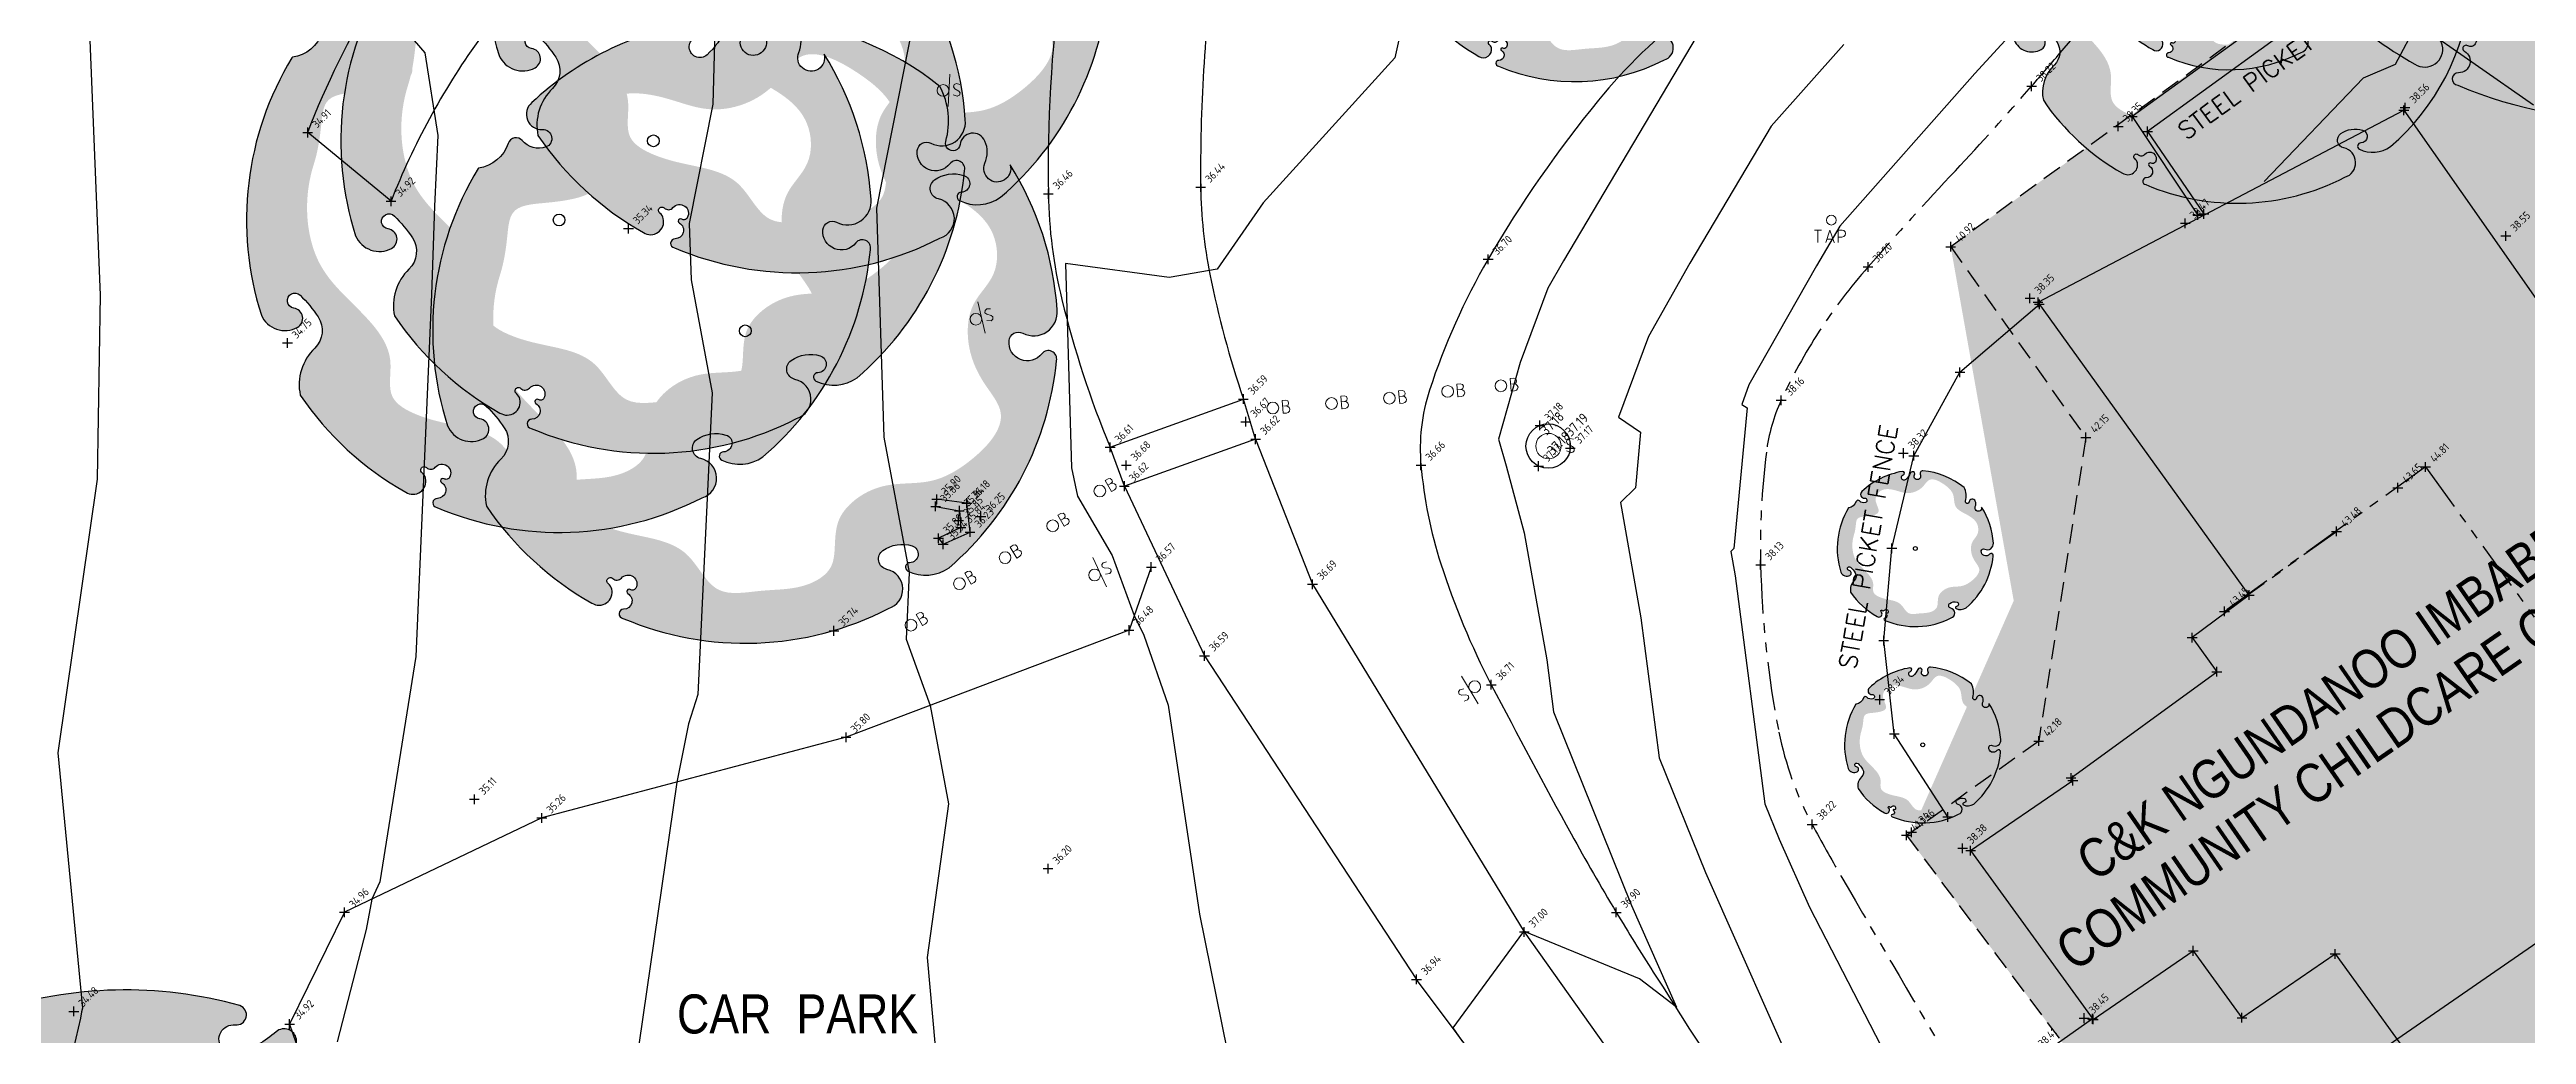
# Model space of a CAD drawing. Header units: metres. Extents: x 246075 to 247503, y 7418632 to 7419642.
# Drawn here: x 246741.4 to 246804.7, y 7418933.6 to 7418958.9 of the extents above; entities that cross this region are included whole.
import ezdxf
from ezdxf.enums import TextEntityAlignment as Align

# ---------------------------------------------------------------- set-up
doc = ezdxf.new("R2010")
doc.units = ezdxf.units.M
for name, pattern in [('DASHDOT', [10, 5, -2.5, 0, -2.5]), ('DASHED', [0.75, 0.5, -0.25]), ('PHANTOM', [2.5, 1.25, -0.25, 0.25, -0.25, 0.25, -0.25])]:
    doc.linetypes.add(name, pattern=pattern)
for name, color, linetype in [('-TEXT', 7, 'Continuous'), ('102_TOP_OF_BANK', 37, 'PHANTOM'), ('102_TOP_OF_BANK-L', 37, 'PHANTOM'), ('102_TOP_OF_BANK-S', 37, 'PHANTOM'), ('103_TOE_OF_BATTER', 37, 'DASHDOT'), ('103_TOE_OF_BATTER-L', 37, 'DASHDOT'), ('103_TOE_OF_BATTER-S', 37, 'DASHDOT'), ('104_EXISTING_SURFACE-L', 35, 'Continuous'), ('104_EXISTING_SURFACE-S', 35, 'Continuous'), ('201_SINGLE_TREE-H', 63, 'Continuous'), ('201_SINGLE_TREE-S', 96, 'Continuous'), ('305_BOX_CULVERT', 84, 'Continuous'), ('305_BOX_CULVERT-L', 84, 'Continuous'), ('305_BOX_CULVERT-S', 84, 'Continuous'), ('321_INVERT_OF_PIPE-L', 84, 'Continuous'), ('321_INVERT_OF_PIPE-S', 84, 'Continuous'), ('403_EDGE_OF_BITUMEN', 8, 'Continuous'), ('403_EDGE_OF_BITUMEN-L', 8, 'Continuous'), ('403_EDGE_OF_BITUMEN-S', 8, 'Continuous'), ('405_EDGE_FORMATION', 33, 'Continuous'), ('405_EDGE_FORMATION-L', 33, 'Continuous'), ('405_EDGE_FORMATION-S', 33, 'Continuous'), ('418_LANE_LINE_SOLID', 53, 'Continuous'), ('418_LANE_LINE_SOLID-L', 53, 'Continuous'), ('418_LANE_LINE_SOLID-S', 53, 'Continuous'), ('601_HOUSE', 229, 'BUILDING2'), ('601_HOUSE-S', 229, 'BUILDING2'), ('603_MAJOR_BUILDING-L', 229, 'BUILDING'), ('603_MAJOR_BUILDING-S', 229, 'BUILDING'), ('639_ROOF_RIDGE', 253, 'PHANTOM'), ('639_ROOF_RIDGE-L', 253, 'PHANTOM'), ('639_ROOF_RIDGE-S', 253, 'PHANTOM'), ('640_EAVES', 227, 'Continuous'), ('642_ROOF_GUTTER', 155, 'DASHED'), ('642_ROOF_GUTTER-L', 153, 'Continuous'), ('642_ROOF_GUTTER-S', 153, 'Continuous'), ('903_FENCE', 24, 'FENCELINE'), ('903_FENCE-S', 24, 'Continuous'), ('EX-BOLLARD_(SLS)', 89, 'Continuous'), ('EX-BUILDING_LINE', 150, 'Continuous'), ('EX-TRAFFIC_SIGN_(SLS)', 89, 'Continuous'), ('Surface_Contours_Major', 4, 'Continuous'), ('Surface_Contours_Minor', 253, 'Continuous')]:
    doc.layers.add(name, color=color, linetype=linetype)
for name, color, linetype, true_color in [('419_EDGE_OF_CONCRETE', 7, 'Continuous', 0xff4100), ('419_EDGE_OF_CONCRETE-L', 7, 'Continuous', 0xff4100), ('419_EDGE_OF_CONCRETE-S', 7, 'Continuous', 0xff4100), ('741_SEWER_PIT-L', 7, 'Continuous', 0xfffd66), ('EX-SEWER_PIT_(SLS)', 7, 'Continuous', 0xfffd66), ('EX-TAP_(SLS)', 7, 'Continuous', 0x0041ff)]:
    doc.layers.add(name, color=color, linetype=linetype, true_color=true_color)
doc.styles.add('BOLD', font='ARIALN.TTF')
doc.styles.add('ISO', font='iso.shx')
doc.styles.add('ISO18', font='iso.shx')
doc.styles.add('ISO2.5', font='isocp.shx', dxfattribs={"height": 2.5})
doc.styles.get("Standard").update_dxf_attribs({"font": 'SIMPLEX.shx'})
doc.linetypes.add('BUILDING', pattern='A,0.25,["/",ISO18,S=0.15,R=0,X=0,Y=0],0', length=0.25)
doc.linetypes.add('BUILDING2', pattern='A,0.25,["/",ISO18,S=0.15,R=180,X=0,Y=0],0', length=0.25)
doc.linetypes.add('FENCELINE', pattern='A,0.5,-0.2,["/",Standard,S=0.1,R=0,X=0,Y=-0.05],-0.25', length=0.95)

# ---------------------------------------------------------------- blocks, each defined once
blk = doc.blocks.new('CROSS')
at = {"color": 0, "linetype": 'Continuous'}
for p, q in [((-0.5, 0), (0.5, 0)), ((0, -0.5), (0, 0.5))]:
    blk.add_line(p, q, dxfattribs=at)
blk = doc.blocks.new('BOLR')
at = {"color": 0, "linetype": 'Continuous', "lineweight": 13}
for p, q in [((0.339, 0.168), (0.251, 0.168)), ((0.251, 0.168), (0.251, -0.159)), ((0.339, 0.024), (0.251, 0.024)), ((0.251, 0.024), (0.256, 0.024)), ((0.395, 0.146), (0.339, 0.168)), ((0.339, 0.024), (0.395, 0.04)), ((0.384, 0.007), (0.339, 0.024)), ((0.417, -0.026), (0.384, 0.007)), ((0.411, 0.096), (0.395, 0.146)), ((0.395, 0.04), (0.411, 0.096)), ((0.251, -0.159), (0.339, -0.159)), ((0.251, -0.159), (0.256, -0.159)), ((0.339, -0.159), (0.384, -0.148)), ((0.384, -0.148), (0.417, -0.115)), ((0.433, -0.07), (0.417, -0.026)), ((0.417, -0.115), (0.433, -0.07))]:
    blk.add_line(p, q, dxfattribs=at)
blk.add_circle((0, 0), 0.15, dxfattribs=at)
blk = doc.blocks.new('SP')
at = {"color": 0, "linetype": 'Continuous', "lineweight": 13}
for p, q in [((0.15, 0.423), (0.15, -0.406)), ((0.28, 0.165), (0.263, 0.104)), ((0.263, 0.104), (0.302, 0.059)), ((0.335, 0.192), (0.28, 0.165)), ((0.302, 0.059), (0.401, 0.004)), ((0.424, 0.176), (0.335, 0.192)), ((0.401, 0.004), (0.407, 0.004)), ((0.44, -0.04), (0.401, 0.004)), ((0.401, 0.004), (0.407, 0.004)), ((0.263, -0.096), (0.368, -0.129)), ((0.368, -0.129), (0.424, -0.101)), ((0.368, -0.129), (0.374, -0.129)), ((0.424, -0.101), (0.44, -0.04))]:
    blk.add_line(p, q, dxfattribs=at)
blk.add_circle((0, 0), 0.15, dxfattribs=at)
blk = doc.blocks.new('201T')
at = {"layer": '201_SINGLE_TREE-S'}
blk.add_circle((0, 0), 0.5, dxfattribs=at)
blk = doc.blocks.new('201C')
at = {"layer": '201_SINGLE_TREE-H', "transparency": 33554534}
h = blk.add_hatch(color=256, dxfattribs=at)
h.paths.add_polyline_path([(-0.3717, -0.3344, 0.222926), (0.0196, -0.4996, 0.770799), (0.0439, -0.4417, -0.650302), (0.0511, -0.4116, -0.234737), (0.0964, -0.4247, -0.847312), (0.0816, -0.4475, 0.78443), (0.0732, -0.4583, 0.276934), (0.1352, -0.4813, 0.193599), (0.4309, -0.2536, 0.800435), (0.4144, -0.2337, -0.75216), (0.3757, -0.1925, -0.528914), (0.4006, -0.1909, 0.594112), (0.4663, -0.1804, 0.123805), (0.4962, 0.0616, -1.41759), (0.4607, 0.0811, 0.206906), (0.4758, 0.1133, 0.759729), (0.4374, 0.1252, -1.073307), (0.4187, 0.1392, 0.194379), (0.4474, 0.2231, 0.144612), (0.2544, 0.4304, 0.53339), (0.2277, 0.4128, -1.592592), (0.1939, 0.4293, 1.030038), (0.1758, 0.4513, -0.10361), (0.1314, 0.4262, -1.238487), (0.1282, 0.4593, 0.884725), (0.1336, 0.4818, 0.147549), (-0.1551, 0.4753, 0.71725), (-0.1579, 0.4291, -0.864032), (-0.1646, 0.4015, -0.310704), (-0.1946, 0.4266, 0.58143), (-0.2167, 0.4321, -0.281558), (-0.2766, 0.4162), (-0.2775, 0.4159, 0.217121), (-0.4959, 0.0634), (-0.4959, 0.0634, 0.440011), (-0.4522, 0.021, 0.723973), (-0.4442, 0.0516, -1.384648), (-0.4262, 0.0659, -0.051107), (-0.4149, 0.0223, -0.361502), (-0.441, -0.0208, 0.256822), (-0.4937, -0.0791, 0.116166), (-0.4065, -0.2911, 0.67803), (-0.3682, -0.2843, 0.170035), (-0.3696, -0.274, -1.054701), (-0.3596, -0.2696, 0.431903), (-0.3468, -0.2749, -0.910728), (-0.3329, -0.2993, -0.42046), (-0.3418, -0.2976, 1.007885), (-0.3479, -0.3018, -0.766634), (-0.3646, -0.3216, 0.938602), (-0.3717, -0.3344)])
edge = h.paths.add_edge_path(flags=16)
edge.add_spline(control_points=[(-0.3177, 0.2468), (-0.303, 0.2628), (-0.2856, 0.2893), (-0.256, 0.3411), (-0.1928, 0.3155), (-0.0921, 0.286), (-0.1162, 0.3941), (-0.0359, 0.4462), (0.0392, 0.3985), (0.1028, 0.3299), (0.1957, 0.3214), (0.2784, 0.3804), (0.3442, 0.2961), (0.3785, 0.2147), (0.3303, 0.1307), (0.3915, 0.0592), (0.4378, -0.0139), (0.4055, -0.0919), (0.3459, -0.1091), (0.3102, -0.1666), (0.3057, -0.2282), (0.3286, -0.3091), (0.2408, -0.3447), (0.1647, -0.3496), (0.103, -0.3142), (0.0463, -0.3153), (0.0047, -0.3356), (-0.0139, -0.3682), (-0.0327, -0.4069), (-0.0927, -0.4151), (-0.1463, -0.3868), (-0.23, -0.3665), (-0.2245, -0.2773), (-0.2864, -0.2294), (-0.3344, -0.1941), (-0.3737, -0.1409), (-0.3276, -0.0866), (-0.344, -0.0009), (-0.3866, 0.0828), (-0.3665, 0.1796), (-0.3359, 0.2271), (-0.3177, 0.2468)], knot_values=[0, 0, 0, 0, 0.064972, 0.101243, 0.15652, 0.245586, 0.324463, 0.387907, 0.486094, 0.554514, 0.671826, 0.728629, 0.823661, 0.919885, 0.989953, 1.075257, 1.171704, 1.23593, 1.293575, 1.346478, 1.426142, 1.479146, 1.570817, 1.644481, 1.712561, 1.774901, 1.807, 1.846291, 1.885582, 1.928182, 2.007036, 2.074591, 2.151638, 2.226455, 2.293426, 2.340744, 2.397548, 2.47317, 2.587294, 2.673595, 2.754259, 2.754259, 2.754259, 2.754259], degree=3, periodic=0)
at = {"layer": '201_SINGLE_TREE-S'}
blk.add_lwpolyline([(-0.3717, -0.3344, 0.222926), (0.0196, -0.4996, 0.770799), (0.0439, -0.4417, -0.650302), (0.0511, -0.4116, -0.234737), (0.0964, -0.4247, -0.847312), (0.0816, -0.4475, 0.78443), (0.0732, -0.4583, 0.276934), (0.1352, -0.4813, 0.193599), (0.4309, -0.2536, 0.800435), (0.4144, -0.2337, -0.75216), (0.3757, -0.1925, -0.528914), (0.4006, -0.1909, 0.594112), (0.4663, -0.1804, 0.123805), (0.4962, 0.0616, -1.41759), (0.4607, 0.0811, 0.206906), (0.4758, 0.1133, 0.759729), (0.4374, 0.1252, -1.073307), (0.4187, 0.1392, 0.194379), (0.4474, 0.2231, 0.144612), (0.2544, 0.4304, 0.53339), (0.2277, 0.4128, -1.592592), (0.1939, 0.4293, 1.030038), (0.1758, 0.4513, -0.10361), (0.1314, 0.4262, -1.238487), (0.1282, 0.4593, 0.884725), (0.1336, 0.4818, 0.147549), (-0.1551, 0.4753, 0.71725), (-0.1579, 0.4291, -0.864032), (-0.1646, 0.4015, -0.310704), (-0.1946, 0.4266, 0.58143), (-0.2167, 0.4321, -0.281558), (-0.2766, 0.4162), (-0.2775, 0.4159, 0.217121), (-0.4959, 0.0634), (-0.4959, 0.0634, 0.440011), (-0.4522, 0.021, 0.723973), (-0.4442, 0.0516, -1.384648), (-0.4262, 0.0659, -0.051107), (-0.4149, 0.0223, -0.361502), (-0.441, -0.0208, 0.256822), (-0.4937, -0.0791, 0.116166), (-0.4065, -0.2911, 0.67803), (-0.3682, -0.2843, 0.170035), (-0.3696, -0.274, -1.054701), (-0.3596, -0.2696, 0.431903), (-0.3468, -0.2749, -0.910728), (-0.3329, -0.2993, -0.42046), (-0.3418, -0.2976, 1.007885), (-0.3479, -0.3018, -0.766634), (-0.3646, -0.3216, 0.938602), (-0.3717, -0.3344)], format="xyb", dxfattribs=at)
blk = doc.blocks.new('TAP')
at = {"color": 0, "linetype": 'Continuous', "lineweight": 13}
for p, q in [((-0.433, -0.255), (-0.255, -0.255)), ((-0.344, -0.576), (-0.344, -0.255)), ((-0.344, -0.255), (-0.338, -0.255)), ((-0.255, -0.255), (-0.25, -0.255)), ((-0.144, -0.576), (-0.039, -0.255)), ((0.038, -0.487), (-0.111, -0.487)), ((-0.111, -0.487), (-0.106, -0.487)), ((-0.039, -0.255), (0.072, -0.576)), ((0.072, -0.576), (0.077, -0.576)), ((0.177, -0.576), (0.177, -0.255)), ((0.177, -0.255), (0.271, -0.255)), ((0.271, -0.432), (0.177, -0.432)), ((0.177, -0.432), (0.182, -0.432)), ((0.271, -0.255), (0.277, -0.255)), ((0.315, -0.266), (0.271, -0.255)), ((0.271, -0.255), (0.277, -0.255)), ((0.271, -0.432), (0.315, -0.421)), ((0.349, -0.299), (0.315, -0.266)), ((0.315, -0.421), (0.349, -0.388)), ((0.36, -0.343), (0.349, -0.299)), ((0.349, -0.388), (0.36, -0.343))]:
    blk.add_line(p, q, dxfattribs=at)
blk.add_circle((0, 0), 0.125, dxfattribs=at)
blk = doc.blocks.new('SEWA')
at = {"color": 0, "linetype": 'Continuous', "lineweight": 13}
for p, q in [((0.471, 0.153), (0.46, 0.114)), ((0.46, 0.114), (0.477, 0.07)), ((0.499, 0.186), (0.471, 0.153)), ((0.477, 0.07), (0.504, 0.042)), ((0.543, 0.197), (0.499, 0.186)), ((0.504, 0.042), (0.615, -0.013)), ((0.643, 0.175), (0.543, 0.197)), ((0.46, -0.124), (0.582, -0.163)), ((0.582, -0.163), (0.621, -0.152)), ((0.582, -0.163), (0.587, -0.163)), ((0.615, -0.013), (0.621, -0.013)), ((0.648, -0.041), (0.615, -0.013)), ((0.615, -0.013), (0.621, -0.013)), ((0.621, -0.152), (0.654, -0.124)), ((0.659, -0.08), (0.648, -0.041)), ((0.654, -0.124), (0.659, -0.08))]:
    blk.add_line(p, q, dxfattribs=at)
blk.add_circle((0, 0), 0.325, dxfattribs=at)

msp = doc.modelspace()

# ---------------------------------------------------------------- hatches: boundary and pattern name
at = {"layer": 'EX-BUILDING_LINE'}
h = msp.add_hatch(color=9, dxfattribs=at)
h.dxf.hatch_style = 1
edge = h.paths.add_edge_path()
edge.add_line((246809.962, 7418909.627), (246814.509, 7418912.957))
edge.add_line((246805.423, 7418915.817), (246809.962, 7418909.627))
edge.add_line((246805.489, 7418915.013), (246809.909, 7418918.211))
edge.add_line((246805.372, 7418914.925), (246805.489, 7418915.013))
edge.add_line((246805.372, 7418914.925), (246796.078, 7418927.734))
edge.add_line((246799.298, 7418929.985), (246796.078, 7418927.734))
edge.add_line((246797.354, 7418932.784), (246799.298, 7418929.985))
edge.add_line((246794.746, 7418930.934), (246797.354, 7418932.784))
edge.add_line((246788.879, 7418938.739), (246794.746, 7418930.934))
edge.add_line((246792.264, 7418941.152), (246789.01, 7418938.816))
edge.add_line((246793.47, 7418948.927), (246792.264, 7418941.152))
edge.add_line((246790.012, 7418953.81), (246793.47, 7418948.927))
edge.add_line((246802.5, 7418962.909), (246790.012, 7418953.81))
edge.add_line((246802.5, 7418962.909), (246815.999, 7418944.281))
edge.add_line((246815.999, 7418944.281), (246808.984, 7418938.734))
edge.add_line((246812.974, 7418941.86), (246818.723, 7418933.925))
edge.add_line((246818.723, 7418933.925), (246806.475, 7418925.106))
edge.add_line((246812.544, 7418935.159), (246823.311, 7418921.168))
edge.add_line((246823.311, 7418921.168), (246813.244, 7418913.682))
edge.add_line((246809.97, 7418919.147), (246814.509, 7418912.957))
h = msp.add_hatch(color=9, dxfattribs=at)
h.dxf.hatch_style = 1
h.paths.add_polyline_path([(246802.5, 7418962.909), (246790.012, 7418953.81), (246793.47, 7418948.927), (246792.264, 7418941.152), (246789.01, 7418938.816), (246788.879, 7418938.739), (246794.746, 7418930.934), (246797.354, 7418932.784), (246799.298, 7418929.985), (246796.078, 7418927.734), (246805.372, 7418914.925), (246805.489, 7418915.013), (246805.831, 7418915.261), (246805.423, 7418915.817), (246809.97, 7418919.147), (246813.719, 7418914.035), (246823.311, 7418921.168), (246813.087, 7418922.671), (246808.478, 7418919.279), (246804.883, 7418924.241), (246806.341, 7418925.291), (246800.739, 7418933.029), (246808.984, 7418938.734), (246815.999, 7418944.281)])
h.paths.add_polyline_path([(246812.961, 7418941.879), (246808.984, 7418938.734), (246800.739, 7418933.029), (246806.341, 7418925.291), (246806.475, 7418925.106), (246818.723, 7418933.925)], flags=17)
h.paths.add_polyline_path([(246815.358, 7418931.503), (246806.475, 7418925.106), (246806.341, 7418925.291), (246804.883, 7418924.241), (246808.478, 7418919.279), (246813.087, 7418922.671), (246823.311, 7418921.168)], flags=17)
h.paths.add_polyline_path([(246809.909, 7418918.211), (246805.831, 7418915.261), (246809.962, 7418909.627), (246814.509, 7418912.957), (246813.719, 7418914.035), (246813.244, 7418913.682)])

# ---------------------------------------------------------------- linework, layer by layer
at = {"layer": '102_TOP_OF_BANK'}
msp.add_lwpolyline([(246799.97, 7418968.044, -0.010418), (246797.583, 7418964.548, -0.020241), (246796.246, 7418962.827, -0.000643), (246792.863, 7418958.831, -0.0028), (246792.081, 7418957.919, -0.009599), (246790.131, 7418955.757, 0.008406), (246787.898, 7418953.294, 0.035605), (246786.649, 7418951.646, 0.036503), (246785.674, 7418949.879, 0.07695), (246785.295, 7418948.551, 0.036629), (246785.149, 7418945.668, 0.043366), (246785.618, 7418941.382, 0.074684), (246786.467, 7418939.017, 0.007897), (246787.201, 7418937.704, 0.002009), (246790.188, 7418932.6, 0.005716), (246791.581, 7418930.303, 0.003704), (246793.797, 7418926.798)], format="xyb", dxfattribs=at)
at = {"layer": '103_TOE_OF_BATTER'}
for points in [[(246705.485, 7418928.476, 0.000003), (246706.202, 7418917.809, 0.000938)], [(246783.383, 7418959.858, 0.059683), (246780.996, 7418957.56, 0.039851), (246778.176, 7418953.488, 0.052731), (246776.676, 7418950.133, 0.10118), (246776.457, 7418948.216, 0.055531), (246776.967, 7418945.689, 0.042632), (246778.258, 7418942.594, 0.005309), (246780.302, 7418938.773, 0.00993), (246781.456, 7418936.764, 0.006349), (246782.401, 7418935.238, 0.001645), (246786.141, 7418929.405, 0.0216), (246787.568, 7418927.391, 0.010702), (246790.705, 7418923.522)]]:
    msp.add_lwpolyline(points, format="xyb", dxfattribs=at)
at = {"layer": '305_BOX_CULVERT'}
for p, q in [((246764.069, 7418947.342), (246764.039, 7418947.16)), ((246764.039, 7418947.16), (246764.647, 7418947.049)), ((246764.838, 7418947.244), (246764.069, 7418947.342)), ((246764.647, 7418947.049), (246764.684, 7418946.621)), ((246764.921, 7418946.505), (246764.838, 7418947.244)), ((246764.684, 7418946.621), (246764.112, 7418946.345)), ((246764.112, 7418946.345), (246764.231, 7418946.19)), ((246764.231, 7418946.19), (246764.921, 7418946.505))]:
    msp.add_line(p, q, dxfattribs=at)
at = {"layer": '403_EDGE_OF_BITUMEN'}
for p, q in [((246772.227, 7418948.882), (246773.682, 7418945.168)), ((246768.87, 7418947.68), (246770.919, 7418943.334)), ((246773.682, 7418945.168), (246779.1, 7418936.263)), ((246770.919, 7418943.334), (246776.343, 7418935.049)), ((246779.1, 7418936.263), (246784.057, 7418929.276)), ((246782.056, 7418927.418), (246776.343, 7418935.049))]:
    msp.add_line(p, q, dxfattribs=at)
for points in [[(246781.218, 7418977.484, 0.043353), (246776.975, 7418975.395, 0.063305), (246774.432, 7418973.378, 0.040566), (246769.975, 7418968.007, 0.069351), (246768.108, 7418964.361, 0.051668), (246767.232, 7418960.642, 0.035927), (246766.923, 7418955.164, 0.05597), (246767.27, 7418952.455, 0.038379), (246768.505, 7418948.676)], [(246783.422, 7418975.105, 0.044185), (246779.096, 7418972.574, 0.057682), (246776.239, 7418970.001, 0.022191), (246773.065, 7418966.061, 0.053987), (246772.018, 7418964.258, 0.071271), (246771.185, 7418961.312, 0.036328), (246770.821, 7418955.339, 0.046742), (246771.056, 7418953.11, 0.031559), (246771.914, 7418949.908)]]:
    msp.add_lwpolyline(points, format="xyb", dxfattribs=at)
at = {"layer": '405_EDGE_FORMATION'}
for p, q in [((246750.104, 7418954.975), (246747.972, 7418956.736)), ((246769.556, 7418945.608), (246768.987, 7418943.991)), ((246768.987, 7418943.991), (246761.746, 7418941.249)), ((246761.746, 7418941.249), (246753.963, 7418939.184)), ((246753.963, 7418939.184), (246748.914, 7418936.766)), ((246748.914, 7418936.766), (246747.51, 7418933.902)), ((246747.51, 7418933.902), (246749.153, 7418929.112))]:
    msp.add_line(p, q, dxfattribs=at)
for points in [[(246747.972, 7418956.736, -0.043712), (246749.716, 7418960.292, -0.043712), (246752.052, 7418963.491, -0.060725), (246756.139, 7418967.16, -0.060725), (246760.989, 7418969.74)], [(246762.974, 7418966.419, 0.056231), (246758.999, 7418964.882, 0.056231), (246755.467, 7418962.498, 0.061457), (246752.321, 7418959.067, 0.061457), (246750.104, 7418954.975)]]:
    msp.add_lwpolyline(points, format="xyb", dxfattribs=at)
at = {"layer": '418_LANE_LINE_SOLID'}
for p, q in [((246768.505, 7418948.676), (246771.914, 7418949.908)), ((246772.227, 7418948.882), (246771.914, 7418949.908)), ((246772.227, 7418948.882), (246768.87, 7418947.68)), ((246768.87, 7418947.68), (246768.505, 7418948.676))]:
    msp.add_line(p, q, dxfattribs=at)
at = {"layer": '419_EDGE_OF_CONCRETE'}
for p, q in [((246802.404, 7418962.76), (246794.657, 7418957.147)), ((246794.657, 7418957.147), (246796.338, 7418954.62))]:
    msp.add_line(p, q, dxfattribs=at)
msp.add_circle((246779.713, 7418948.706), 0.569, dxfattribs=at)
at = {"layer": '601_HOUSE'}
for p, q in [((246792.246, 7418952.389), (246801.606, 7418957.305)), ((246801.606, 7418957.305), (246805.981, 7418951.062)), ((246797.648, 7418944.889), (246792.246, 7418952.389)), ((246797.648, 7418944.889), (246796.192, 7418943.8)), ((246796.192, 7418943.8), (246796.821, 7418942.927)), ((246793.093, 7418940.208), (246796.821, 7418942.927)), ((246790.522, 7418938.347), (246793.136, 7418940.141)), ((246793.136, 7418940.141), (246793.093, 7418940.208)), ((246790.522, 7418938.347), (246793.661, 7418934.024)), ((246793.661, 7418934.024), (246796.219, 7418935.78)), ((246796.219, 7418935.78), (246797.464, 7418934.066)), ((246797.464, 7418934.066), (246799.849, 7418935.702)), ((246799.849, 7418935.702), (246801.508, 7418933.418))]:
    msp.add_line(p, q, dxfattribs=at)
at = {"layer": '639_ROOF_RIDGE'}
for p, q in [((246802.16, 7418948.171), (246797.018, 7418944.472)), ((246802.16, 7418948.171), (246808.984, 7418938.734)), ((246797.018, 7418944.472), (246799.885, 7418946.52))]:
    msp.add_line(p, q, dxfattribs=at)
at = {"layer": '640_EAVES'}
msp.add_line((246808.984, 7418938.734), (246800.739, 7418933.029), dxfattribs=at)
at = {"layer": '642_ROOF_GUTTER'}
for p, q in [((246802.5, 7418962.909), (246790.012, 7418953.81)), ((246790.012, 7418953.81), (246793.47, 7418948.927)), ((246793.47, 7418948.927), (246792.264, 7418941.152)), ((246792.264, 7418941.152), (246789.01, 7418938.816)), ((246789.01, 7418938.816), (246788.879, 7418938.739)), ((246788.879, 7418938.739), (246794.746, 7418930.934))]:
    msp.add_line(p, q, dxfattribs=at)
at = {"layer": '903_FENCE'}
for p, q in [((246800.532, 7418960.74), (246795.05, 7418956.761)), ((246795.05, 7418956.761), (246796.491, 7418954.651)), ((246790.249, 7418950.596), (246792.283, 7418952.335)), ((246789.069, 7418948.457), (246790.249, 7418950.596)), ((246788.505, 7418946.087), (246789.069, 7418948.457)), ((246788.298, 7418943.723), (246788.505, 7418946.087)), ((246788.567, 7418941.333), (246788.298, 7418943.723)), ((246789.937, 7418939.209), (246788.567, 7418941.333)), ((246793.638, 7418934.04), (246792.423, 7418933.18))]:
    msp.add_line(p, q, dxfattribs=at)
at = {"layer": 'Surface_Contours_Major'}
for points, elevation in [([(246764.162, 7418963.106), (246762.523, 7418954.801), (246762.713, 7418948.936), (246763.361, 7418945.472), (246763.283, 7418943.764), (246763.9, 7418942.065), (246764.372, 7418939.542), (246763.82, 7418935.611), (246764.305, 7418930.202)], 36), ([(246749.93, 7418959.978), (246750.972, 7418958.771), (246751.302, 7418956.657), (246751.22, 7418954.847), (246751.14, 7418952.584), (246750.742, 7418943.317), (246749.815, 7418937.551), (246749.609, 7418937.099), (246749.465, 7418936.324), (246748.729, 7418933.448)], 35), ([(246783.662, 7418959.453), (246780.101, 7418953.45), (246779.706, 7418952.752), (246779, 7418950.846), (246778.438, 7418948.879), (246778.634, 7418948.199), (246779.099, 7418946.487), (246779.677, 7418943.228), (246779.85, 7418941.9), (246781.846, 7418936.94), (246782.998, 7418934.341), (246782.047, 7418935.062), (246779.123, 7418936.268), (246779.097, 7418936.286), (246779.081, 7418936.294), (246779.054, 7418936.243), (246777.274, 7418933.806), (246777.502, 7418933.479)], 37), ([(246791.595, 7418959.298), (246790.633, 7418958.242), (246787.179, 7418954.339), (246786.575, 7418953.321), (246784.851, 7418950.275), (246784.666, 7418949.774), (246784.802, 7418949.681), (246784.467, 7418946.086), (246784.386, 7418946.007), (246784.498, 7418945.379), (246785.259, 7418939.544), (246785.624, 7418938.639), (246786.395, 7418936.9), (246789.069, 7418931.718)], 38)]:
    msp.add_lwpolyline(points, dxfattribs=dict(at, elevation=elevation))
at = {"layer": 'Surface_Contours_Minor'}
for points, elevation in [([(246740.787, 7418969.584), (246741.814, 7418964.118), (246742.337, 7418960.575), (246742.658, 7418952.572), (246742.581, 7418947.859), (246741.58, 7418940.85), (246742.212, 7418934.313), (246742.184, 7418934.219), (246742.162, 7418934.057), (246740.244, 7418925.864)], 34.5), ([(246758.502, 7418963.461), (246758.339, 7418957.458), (246757.736, 7418954.406), (246757.783, 7418952.966), (246758.325, 7418950.073), (246757.957, 7418942.343), (246757.717, 7418941.59), (246757.421, 7418940.102), (246756.256, 7418932.073)], 35.5), ([(246775.978, 7418959.49), (246775.791, 7418958.647), (246772.423, 7418954.936), (246771.244, 7418953.239), (246770.017, 7418953.025), (246767.359, 7418953.38), (246767.515, 7418948.145), (246767.672, 7418947.426), (246768.555, 7418945.906), (246769.12, 7418944.369), (246769.367, 7418943.862), (246769.989, 7418942.067), (246770.788, 7418936.721), (246771.921, 7418931.107)], 36.5), ([(246787.275, 7418958.991), (246785.421, 7418956.896), (246783.338, 7418953.386), (246782.278, 7418951.514), (246781.513, 7418949.445), (246782.076, 7418949.061), (246781.943, 7418947.633), (246781.562, 7418947.262), (246782.087, 7418944.303), (246782.555, 7418940.722), (246783.735, 7418937.789), (246786.234, 7418932.155)], 37.5), ([(246804.927, 7418957.432), (246801.941, 7418959.518), (246801.383, 7418958.473), (246800.563, 7418958.124), (246798.037, 7418955.478)], 38.5)]:
    msp.add_lwpolyline(points, dxfattribs=dict(at, elevation=elevation))

# ---------------------------------------------------------------- block references
at = {"layer": '102_TOP_OF_BANK-S', "xscale": 0.25, "yscale": 0.25, "zscale": 0.25}
for p in [(246792.081, 7418957.919), (246787.898, 7418953.294), (246785.674, 7418949.879), (246785.149, 7418945.668), (246786.467, 7418939.017)]:
    msp.add_blockref('CROSS', p, dxfattribs=at)
at = {"layer": '103_TOE_OF_BATTER-S', "xscale": 0.25, "yscale": 0.25, "zscale": 0.25}
for p in [(246778.176, 7418953.488), (246776.457, 7418948.216), (246778.258, 7418942.594), (246781.456, 7418936.764)]:
    msp.add_blockref('CROSS', p, dxfattribs=at)
at = {"layer": '104_EXISTING_SURFACE-S', "xscale": 0.25, "yscale": 0.25, "zscale": 0.25}
for p in [(246801.637, 7418957.372), (246794.3, 7418956.892), (246756.179, 7418954.277), (246796.013, 7418954.412), (246804.217, 7418954.087), (246792.04, 7418952.49), (246747.454, 7418951.346), (246771.976, 7418949.328), (246768.917, 7418948.215), (246788.803, 7418948.524), (246765.199, 7418946.902), (246761.436, 7418943.974), (246788.197, 7418942.213), (246752.238, 7418939.66), (246790.316, 7418938.406), (246766.917, 7418937.885), (246741.987, 7418934.23), (246793.428, 7418934.056)]:
    msp.add_blockref('CROSS', p, dxfattribs=at)
at = {"layer": '201_SINGLE_TREE-S', "rotation": 25}
for name, p, xscale, yscale, zscale in [('201C', (246807.289, 7418968.068), 22, 22, 22), ('201C', (246760.488, 7418961.143), 16, 16, 16), ('201C', (246780.396, 7418963.038), 10, 10, 10), ('201C', (246797.351, 7418960.923), 12, 12, 12), ('201C', (246797.147, 7418962.342), 8, 8, 8), ('201C', (246756.817, 7418956.522), 16, 16, 16), ('201C', (246754.405, 7418954.495), 16, 16, 16), ('201C', (246759.168, 7418951.656), 16, 16, 16), ('201T', (246756.817, 7418956.522), 0.3, 0.3, 0.3), ('201T', (246754.405, 7418954.495), 0.3, 0.3, 0.3), ('201T', (246759.168, 7418951.656), 0.3, 0.3, 0.3), ('201C', (246789.108, 7418946.083), 4, 4, 4), ('201T', (246789.108, 7418946.083), 0.1, 0.1, 0.1), ('201C', (246789.297, 7418941.055), 4, 4, 4), ('201T', (246789.297, 7418941.055), 0.1, 0.1, 0.1), ('201C', (246767, 7418919.334), 22, 22, 22), ('201C', (246796.079, 7418929.329), 7, 7, 7)]:
    msp.add_blockref(name, p, dxfattribs=dict(at, xscale=xscale, yscale=yscale, zscale=zscale))
at = {"layer": '201_SINGLE_TREE-S', "xscale": 22, "yscale": 22, "zscale": 22}
msp.add_blockref('201C', (246743.298, 7418923.779), dxfattribs=at)
at = {"layer": '305_BOX_CULVERT-S', "xscale": 0.25, "yscale": 0.25, "zscale": 0.25}
for p in [(246764.039, 7418947.16), (246764.069, 7418947.342), (246764.647, 7418947.049), (246764.838, 7418947.244), (246764.112, 7418946.345), (246764.231, 7418946.19), (246764.684, 7418946.621), (246764.921, 7418946.505)]:
    msp.add_blockref('CROSS', p, dxfattribs=at)
at = {"layer": '321_INVERT_OF_PIPE-S', "xscale": 0.25, "yscale": 0.25, "zscale": 0.25}
msp.add_blockref('CROSS', (246764.626, 7418946.8), dxfattribs=at)
at = {"layer": '403_EDGE_OF_BITUMEN-S', "xscale": 0.25, "yscale": 0.25, "zscale": 0.25}
for p in [(246766.923, 7418955.164), (246770.821, 7418955.339), (246773.682, 7418945.168), (246770.919, 7418943.334), (246779.1, 7418936.263), (246776.343, 7418935.049)]:
    msp.add_blockref('CROSS', p, dxfattribs=at)
at = {"layer": '405_EDGE_FORMATION-S', "xscale": 0.25, "yscale": 0.25, "zscale": 0.25}
for p in [(246747.972, 7418956.736), (246750.104, 7418954.975), (246769.556, 7418945.608), (246768.987, 7418943.991), (246761.746, 7418941.249), (246753.963, 7418939.184), (246748.914, 7418936.766), (246747.51, 7418933.902)]:
    msp.add_blockref('CROSS', p, dxfattribs=at)
at = {"layer": '418_LANE_LINE_SOLID-S', "xscale": 0.25, "yscale": 0.25, "zscale": 0.25}
for p in [(246771.914, 7418949.908), (246772.227, 7418948.882), (246768.505, 7418948.676), (246768.87, 7418947.68)]:
    msp.add_blockref('CROSS', p, dxfattribs=at)
at = {"layer": '419_EDGE_OF_CONCRETE-S', "xscale": 0.25, "yscale": 0.25, "zscale": 0.25}
for p in [(246794.657, 7418957.147), (246796.338, 7418954.62), (246779.503, 7418949.235), (246779.468, 7418948.192), (246780.279, 7418948.652)]:
    msp.add_blockref('CROSS', p, dxfattribs=at)
at = {"layer": '601_HOUSE-S', "xscale": 0.25, "yscale": 0.25, "zscale": 0.25}
for p in [(246801.606, 7418957.305), (246792.246, 7418952.389), (246797.648, 7418944.889), (246796.192, 7418943.8), (246796.821, 7418942.927), (246793.093, 7418940.208), (246793.136, 7418940.141), (246790.522, 7418938.347), (246796.219, 7418935.78), (246799.849, 7418935.702), (246793.661, 7418934.024), (246797.464, 7418934.066)]:
    msp.add_blockref('CROSS', p, dxfattribs=at)
at = {"layer": '603_MAJOR_BUILDING-S', "xscale": 0.25, "yscale": 0.25, "zscale": 0.25}
msp.add_blockref('CROSS', (246801.452, 7418947.64), dxfattribs=at)
at = {"layer": '639_ROOF_RIDGE-S', "xscale": 0.25, "yscale": 0.25, "zscale": 0.25}
for p in [(246802.16, 7418948.171), (246799.885, 7418946.52), (246797.018, 7418944.472)]:
    msp.add_blockref('CROSS', p, dxfattribs=at)
at = {"layer": '642_ROOF_GUTTER-S', "xscale": 0.25, "yscale": 0.25, "zscale": 0.25}
for p in [(246790.012, 7418953.81), (246793.47, 7418948.927), (246792.264, 7418941.152), (246788.879, 7418938.739), (246789.01, 7418938.816)]:
    msp.add_blockref('CROSS', p, dxfattribs=at)
at = {"layer": '903_FENCE-S', "xscale": 0.25, "yscale": 0.25, "zscale": 0.25}
for p in [(246795.05, 7418956.761), (246796.491, 7418954.651), (246792.283, 7418952.335), (246790.249, 7418950.596), (246789.069, 7418948.457), (246788.505, 7418946.087), (246788.298, 7418943.723), (246788.567, 7418941.333), (246789.937, 7418939.209), (246793.638, 7418934.04)]:
    msp.add_blockref('CROSS', p, dxfattribs=at)
at = {"layer": 'EX-BOLLARD_(SLS)'}
for p, rotation in [((246775.651, 7418949.932), 4.999999999999995), ((246777.141, 7418950.104), 4.999999999999995), ((246778.503, 7418950.248), 4.999999999999995), ((246772.667, 7418949.681), 4.999999999999995), ((246774.169, 7418949.796), 4.999999999999995), ((246768.24, 7418947.555), 30), ((246767.035, 7418946.663), 30), ((246765.816, 7418945.849), 30), ((246764.649, 7418945.182), 30), ((246763.408, 7418944.12), 30)]:
    msp.add_blockref('BOLR', p, dxfattribs=dict(at, rotation=rotation))
at = {"layer": 'EX-SEWER_PIT_(SLS)', "lineweight": 30}
msp.add_blockref('SEWA', (246779.721, 7418948.705), dxfattribs=at)
at = {"layer": 'EX-TAP_(SLS)'}
msp.add_blockref('TAP', (246786.959, 7418954.491), dxfattribs=at)
at = {"layer": 'EX-TRAFFIC_SIGN_(SLS)'}
for p, rotation in [((246764.229, 7418957.812), 357.1243692552925), ((246765.069, 7418951.953), 13.56970218953432), ((246768.105, 7418945.403), 25.24966163123107), ((246777.833, 7418942.543), 211.3150032085509)]:
    msp.add_blockref('SP', p, dxfattribs=dict(at, rotation=rotation))

# ---------------------------------------------------------------- texts
at = {"layer": '-TEXT'}
for rotation, p in [(35.97048, (246798.598, 7418958.385)), (80.27756, (246788.122, 7418946.087))]:
    msp.add_text('STEEL PICKET FENCE', height=0.45, rotation=rotation, dxfattribs=at).set_placement(p, align=Align.CENTER)
at = {"layer": '-TEXT', "style": 'BOLD'}
for s, p in [('C&K NGUNDANOO IMBABEE', (246800.135, 7418941.982)), ('COMMUNITY CHILDCARE CENTRE', (246800.989, 7418940.641))]:
    msp.add_text(s, height=1, rotation=34.67965, dxfattribs=at).set_placement(p, align=Align.CENTER)
msp.add_text('CAR  PARK', height=1, dxfattribs=at).set_placement((246760.508, 7418933.664), align=Align.CENTER)
at = {"layer": '102_TOP_OF_BANK-L', "style": 'ISO2.5'}
for s, p in [('38.22', (246792.248, 7418958.086)), ('38.20', (246788.066, 7418953.462)), ('38.16', (246785.841, 7418950.046)), ('38.13', (246785.316, 7418945.836)), ('38.22', (246786.635, 7418939.184))]:
    msp.add_text(s, height=0.2, rotation=45, dxfattribs=at).set_placement(p, align=Align.MIDDLE_LEFT)
at = {"layer": '103_TOE_OF_BATTER-L', "style": 'ISO2.5'}
for s, p in [('36.70', (246778.344, 7418953.655)), ('36.66', (246776.625, 7418948.383)), ('36.71', (246778.426, 7418942.761)), ('36.90', (246781.623, 7418936.932))]:
    msp.add_text(s, height=0.2, rotation=45, dxfattribs=at).set_placement(p, align=Align.MIDDLE_LEFT)
at = {"layer": '104_EXISTING_SURFACE-L', "style": 'ISO2.5'}
for s, p in [('38.56', (246801.804, 7418957.54)), ('38.35', (246794.467, 7418957.059)), ('35.34', (246756.346, 7418954.444)), ('38.47', (246796.18, 7418954.58)), ('38.55', (246804.385, 7418954.254)), ('38.35', (246792.208, 7418952.658)), ('34.75', (246747.621, 7418951.513)), ('36.67', (246772.144, 7418949.495)), ('38.32', (246788.97, 7418948.691)), ('36.68', (246769.085, 7418948.382)), ('36.25', (246765.367, 7418947.069)), ('35.74', (246761.604, 7418944.141)), ('38.34', (246788.364, 7418942.381)), ('35.11', (246752.405, 7418939.827)), ('38.38', (246790.483, 7418938.573)), ('36.20', (246767.085, 7418938.052)), ('34.48', (246742.155, 7418934.398)), ('38.45', (246793.596, 7418934.224)), ('38.41', (246792.298, 7418933.37))]:
    msp.add_text(s, height=0.2, rotation=45, dxfattribs=at).set_placement(p, align=Align.MIDDLE_LEFT)
at = {"layer": '305_BOX_CULVERT-L', "style": 'ISO2.5'}
for s, p in [('35.86', (246764.207, 7418947.328)), ('35.90', (246764.237, 7418947.51)), ('35.84', (246764.814, 7418947.216)), ('36.18', (246765.005, 7418947.411)), ('35.89', (246764.279, 7418946.512)), ('35.84', (246764.851, 7418946.788)), ('36.23', (246765.088, 7418946.672)), ('35.94', (246764.398, 7418946.357))]:
    msp.add_text(s, height=0.2, rotation=45, dxfattribs=at).set_placement(p, align=Align.MIDDLE_LEFT)
at = {"layer": '321_INVERT_OF_PIPE-L', "style": 'ISO2.5'}
msp.add_text('35.85', height=0.2, rotation=45, dxfattribs=at).set_placement((246764.793, 7418946.967), align=Align.MIDDLE_LEFT)
at = {"layer": '403_EDGE_OF_BITUMEN-L', "style": 'ISO2.5'}
for s, p in [('36.44', (246770.988, 7418955.506)), ('36.46', (246767.091, 7418955.332)), ('36.69', (246773.85, 7418945.335)), ('36.59', (246771.087, 7418943.501)), ('37.00', (246779.267, 7418936.43)), ('36.94', (246776.511, 7418935.216))]:
    msp.add_text(s, height=0.2, rotation=45, dxfattribs=at).set_placement(p, align=Align.MIDDLE_LEFT)
at = {"layer": '405_EDGE_FORMATION-L', "style": 'ISO2.5'}
for s, p in [('34.91', (246748.14, 7418956.903)), ('34.92', (246750.271, 7418955.142)), ('36.57', (246769.724, 7418945.776)), ('36.48', (246769.154, 7418944.158)), ('35.80', (246761.914, 7418941.416)), ('35.26', (246754.131, 7418939.351)), ('34.96', (246749.081, 7418936.934)), ('34.92', (246747.677, 7418934.07))]:
    msp.add_text(s, height=0.2, rotation=45, dxfattribs=at).set_placement(p, align=Align.MIDDLE_LEFT)
at = {"layer": '418_LANE_LINE_SOLID-L', "style": 'ISO2.5'}
for s, p in [('36.59', (246772.082, 7418950.075)), ('36.62', (246772.395, 7418949.049)), ('36.61', (246768.673, 7418948.843)), ('36.62', (246769.037, 7418947.847))]:
    msp.add_text(s, height=0.2, rotation=45, dxfattribs=at).set_placement(p, align=Align.MIDDLE_LEFT)
at = {"layer": '419_EDGE_OF_CONCRETE-L', "style": 'ISO2.5'}
for s, p in [('37.18', (246779.671, 7418949.402)), ('37.17', (246780.447, 7418948.819)), ('37.13', (246779.635, 7418948.36))]:
    msp.add_text(s, height=0.2, rotation=45, dxfattribs=at).set_placement(p, align=Align.MIDDLE_LEFT)
at = {"layer": '603_MAJOR_BUILDING-L', "style": 'ISO2.5'}
msp.add_text('43.65', height=0.2, rotation=45, dxfattribs=at).set_placement((246801.619, 7418947.807), align=Align.MIDDLE_LEFT)
at = {"layer": '639_ROOF_RIDGE-L', "style": 'ISO2.5'}
for s, p in [('44.81', (246802.327, 7418948.339)), ('43.48', (246800.052, 7418946.687)), ('43.45', (246797.185, 7418944.639))]:
    msp.add_text(s, height=0.2, rotation=45, dxfattribs=at).set_placement(p, align=Align.MIDDLE_LEFT)
at = {"layer": '642_ROOF_GUTTER-L', "style": 'ISO2.5'}
for s, p in [('40.92', (246790.179, 7418953.978)), ('42.15', (246793.638, 7418949.094)), ('42.18', (246792.431, 7418941.319)), ('41.36', (246789.178, 7418938.984)), ('41.34', (246789.046, 7418938.906))]:
    msp.add_text(s, height=0.2, rotation=45, dxfattribs=at).set_placement(p, align=Align.MIDDLE_LEFT)
at = {"layer": '741_SEWER_PIT-L', "style": 'ISO'}
for s, p in [('37.18', (246779.584, 7418949.054)), ('37.19', (246780.209, 7418949.021)), ('37.18', (246779.75, 7418948.546))]:
    msp.add_text(s, height=0.25, rotation=45, dxfattribs=at).set_placement(p, align=Align.MIDDLE_LEFT)

doc.saveas('drawing.dxf')
